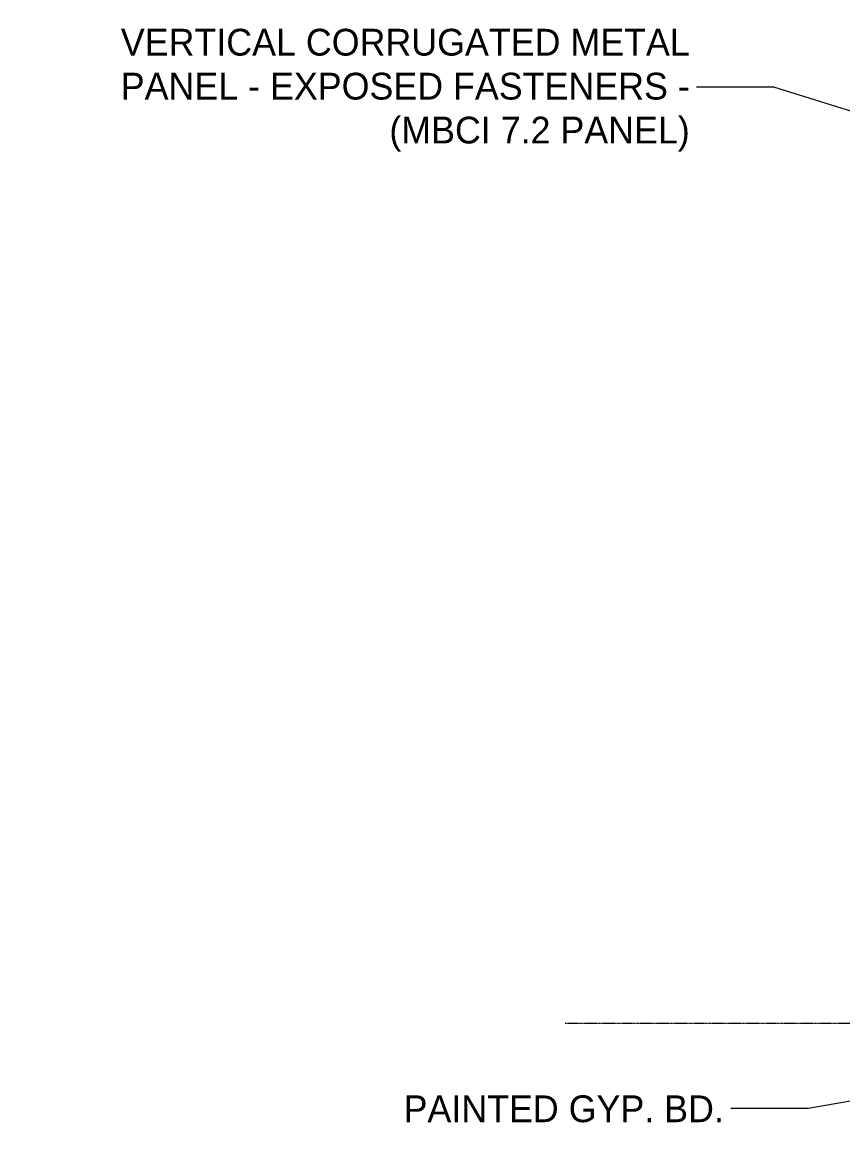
# Model space of a CAD drawing. Header units: inches. Extents: x 21386 to 98546, y -290 to 853.
# Drawn here: x 26892 to 27421, y -68 to 645 of the extents above; entities that cross this region are included whole.
import ezdxf

# ---------------------------------------------------------------- set-up
doc = ezdxf.new("R2010")
doc.units = ezdxf.units.IN
doc.header["$MEASUREMENT"] = 0
doc.linetypes.add('Grid Line 1_2_', pattern=[0.875, 0.5, -0.125, 0.125, -0.125])
doc.layers.add('A-ANNO-IDEN', color=131, linetype='Continuous', lineweight=9)
doc.layers.add('A-FLOR-LEVL', color=51, linetype='Continuous', lineweight=9)
doc.styles.add('Century Gothic', font='GOTHIC.TTF', dxfattribs={"height": 17.245342})

msp = doc.modelspace()

# ---------------------------------------------------------------- linework, layer by layer
at = {"layer": 'A-ANNO-IDEN', "color": 153}
for p, q in [((27376.5, 602.72), (27322.28, 602.72)), ((28342.55, 300.65), (27376.5, 602.72)), ((27880.72, 27.68), (27398.45, -54.92)), ((27398.45, -54.92), (27344.24, -54.92))]:
    msp.add_line(p, q, dxfattribs=at)
at = {"layer": 'A-FLOR-LEVL', "linetype": 'Grid Line 1_2_'}
msp.add_line((27242, 0), (30541.3, 0), dxfattribs=at)

# ---------------------------------------------------------------- next in the draw order: texts
at = {"layer": 'A-ANNO-IDEN', "char_height": 17.2453, "attachment_point": 3, "line_spacing_factor": 0.984117, "style": 'Century Gothic', "bg_fill": 3, "box_fill_scale": 1.25, "bg_fill_color": 0, "bg_fill_transparency": 0}
for s, insert, width in [('VERTICAL CORRUGATED METAL\\PPANEL - EXPOSED FASTENERS -\\P(MBCI 7.2 PANEL)', (27322.28, 640.25), 425.736), ('PAINTED GYP. BD.', (27344.24, -46.53), 240.192)]:
    msp.add_mtext(s, dxfattribs=dict(at, insert=insert, width=width))

doc.saveas('drawing.dxf')
